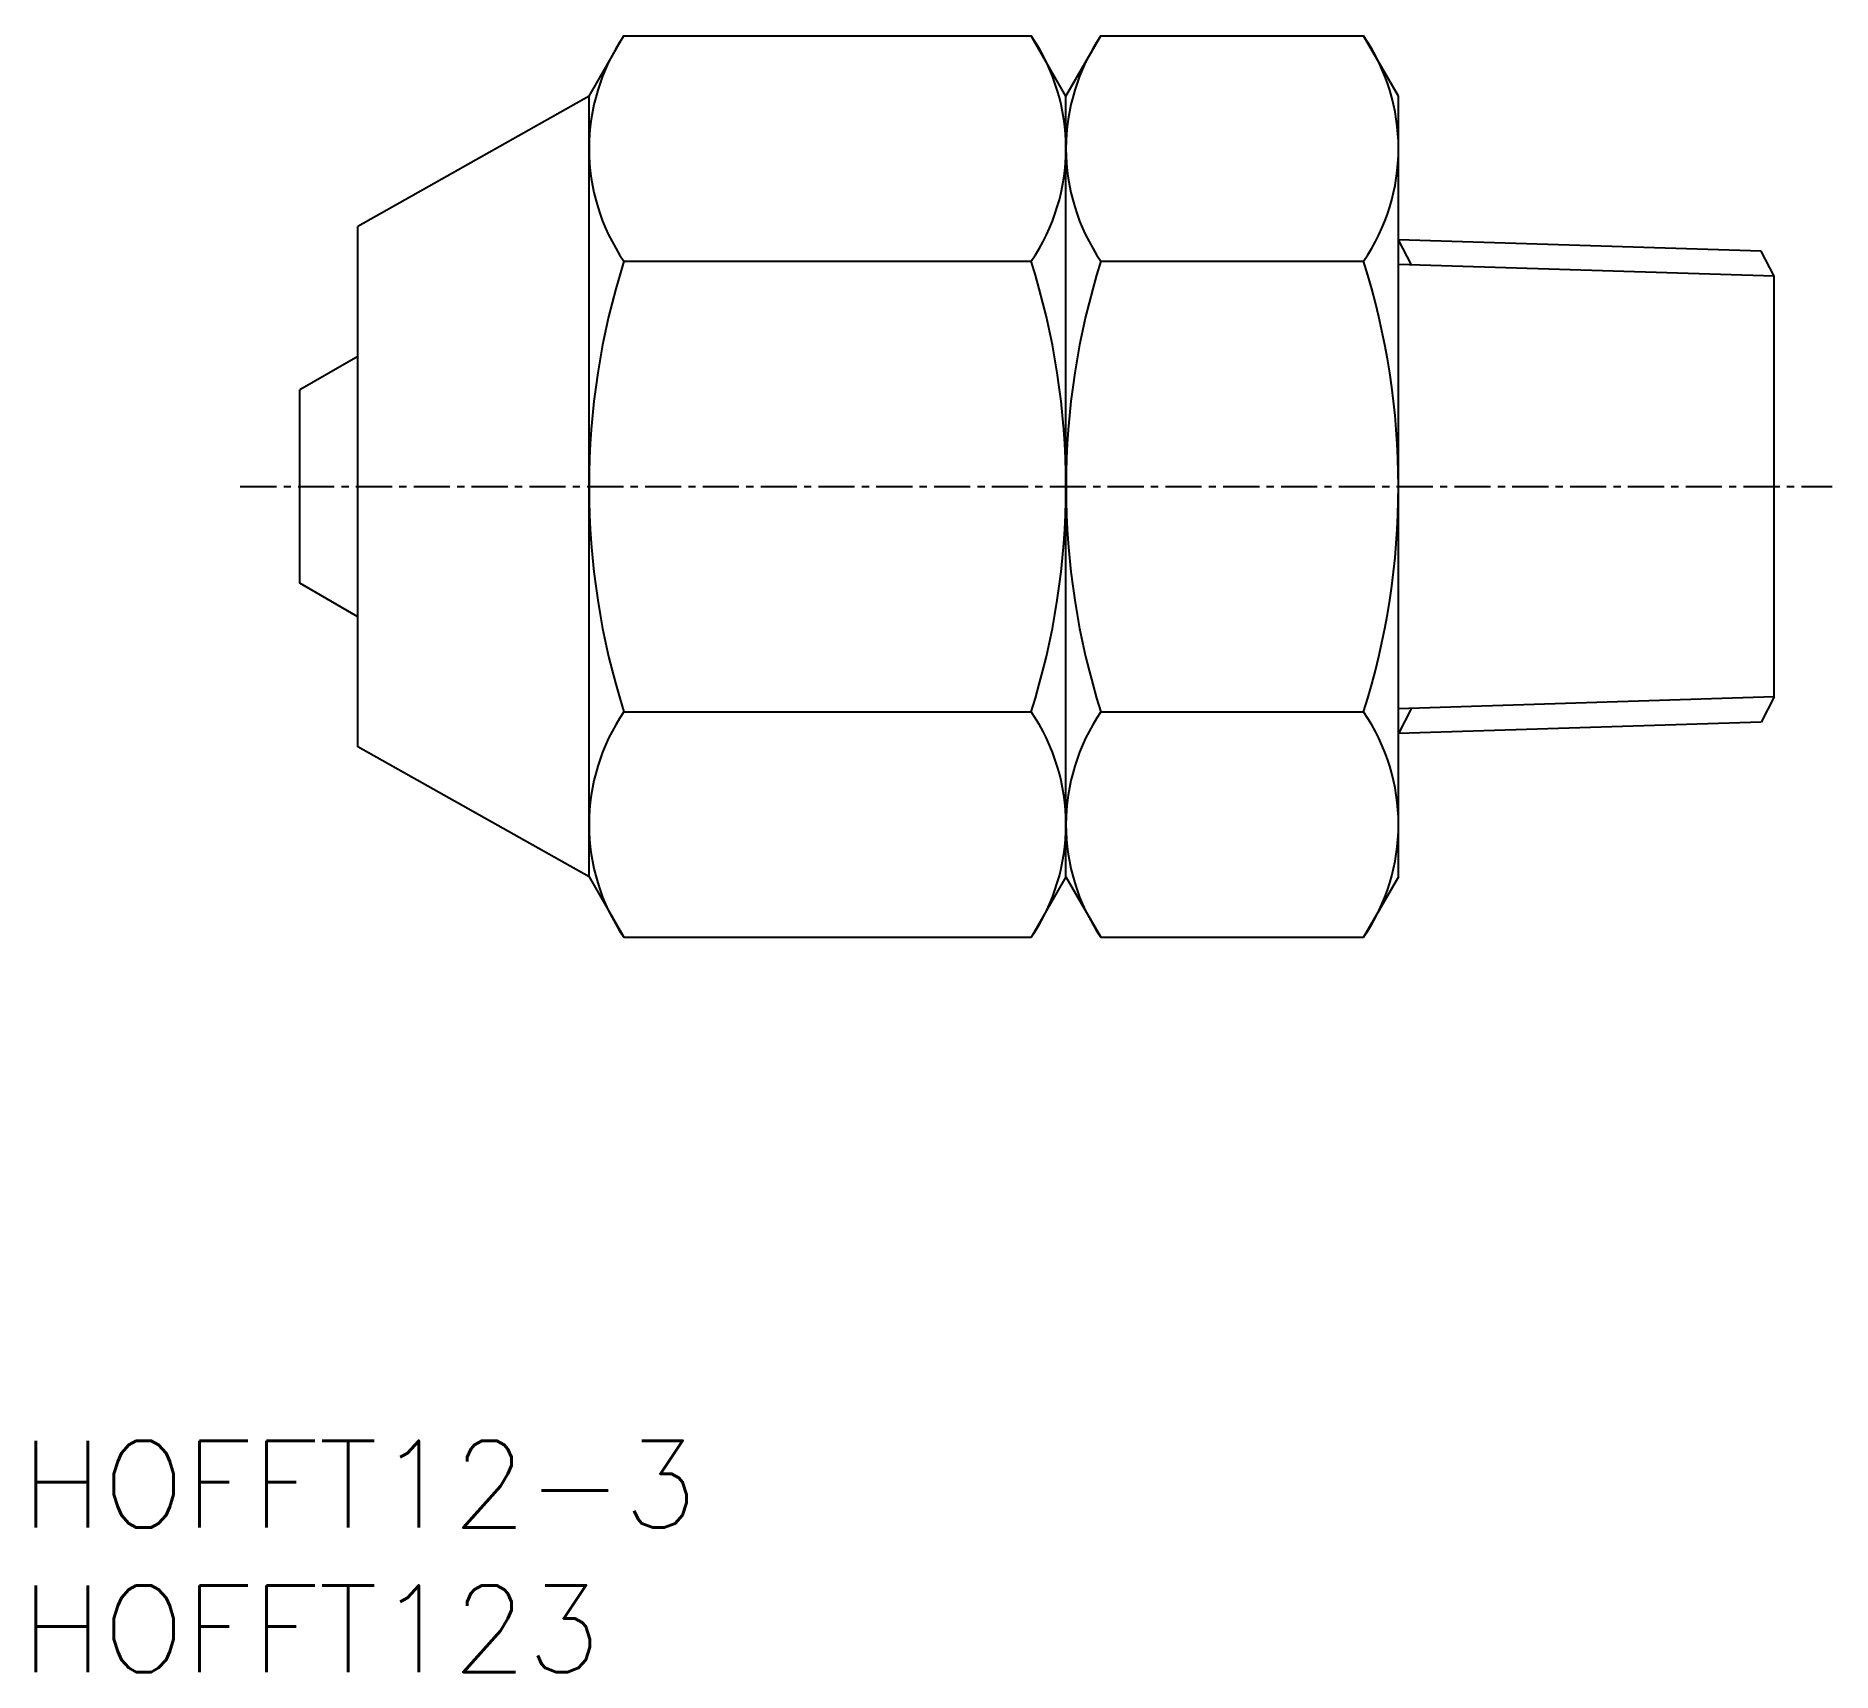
# Model space of a CAD drawing. Extents: x 114 to 176.1, y 64 to 120.6.
import ezdxf
from ezdxf.enums import TextEntityAlignment as Align

# ---------------------------------------------------------------- set-up
doc = ezdxf.new("R2010")
doc.units = 0
doc.linetypes.add('CENTER', pattern=[2, 1.25, -0.25, 0.25, -0.25])
doc.layers.get('0').update_dxf_attribs({"linetype": 'CONTINUOUS'})
doc.layers.add('CENTER', color=1, linetype='CENTER')
doc.styles.get("Standard").update_dxf_attribs({"font": 'txt.shx', "bigfont": 'extfont.shx'})

msp = doc.modelspace()

# ---------------------------------------------------------------- linework, layer by layer
at = {"color": 7, "linetype": 'CONTINUOUS'}
for p, q in [((133.083, 118.5), (134.289, 120.588)), ((134.289, 120.588), (148.378, 120.588)), ((149.583, 118.5), (148.378, 120.588)), ((149.583, 118.5), (150.789, 120.588)), ((150.789, 120.588), (159.878, 120.588)), ((161.083, 118.5), (159.878, 120.588)), ((133.083, 118.5), (125.083, 114)), ((133.083, 91.5), (133.083, 118.5)), ((149.583, 91.5), (149.583, 118.5)), ((149.583, 91.5), (149.583, 118.5)), ((149.583, 91.5), (149.583, 118.5)), ((161.083, 91.5), (161.083, 118.5)), ((161.083, 91.5), (161.083, 118.5)), ((125.083, 96), (125.083, 114)), ((173.63, 113.147), (161.083, 113.539)), ((174.083, 112.277), (173.63, 113.147)), ((134.289, 112.794), (148.378, 112.794)), ((150.789, 112.794), (159.878, 112.794)), ((174.083, 97.723), (174.083, 112.277)), ((125.083, 109.5), (123.083, 108.345)), ((123.083, 101.655), (123.083, 108.345)), ((125.083, 100.5), (123.083, 101.655)), ((174.083, 97.723), (173.63, 96.853)), ((134.289, 97.206), (148.378, 97.206)), ((150.789, 97.206), (159.878, 97.206)), ((173.63, 96.853), (161.083, 96.461)), ((133.083, 91.5), (125.083, 96)), ((133.083, 91.5), (134.289, 89.412)), ((149.583, 91.5), (148.378, 89.412)), ((149.583, 91.5), (150.789, 89.412)), ((161.083, 91.5), (159.878, 89.412)), ((134.289, 89.412), (148.378, 89.412)), ((150.789, 89.412), (159.878, 89.412))]:
    msp.add_line(p, q, dxfattribs=at)
at = {"color": 3, "linetype": 'CONTINUOUS'}
for p, q in [((161.536, 112.669), (161.083, 113.539)), ((174.083, 112.277), (161.083, 112.683)), ((174.083, 97.723), (161.083, 97.317)), ((161.536, 97.331), (161.083, 96.461))]:
    msp.add_line(p, q, dxfattribs=at)
at = {"color": 7, "linetype": 'CONTINUOUS'}
for centre, radius, start, end in [((139.984, 116.691), 6.901, 145.61574, 214.38426), ((142.683, 116.691), 6.901, 325.61574, 34.38426), ((156.484, 116.691), 6.901, 145.61574, 214.38426), ((154.183, 116.691), 6.901, 325.61574, 34.38426), ((158.878, 105), 25.794, 162.41204, 197.58796), ((123.789, 105), 25.794, 342.41204, 17.58796), ((175.378, 105), 25.794, 162.41204, 197.58796), ((135.289, 105), 25.794, 342.41204, 17.58796), ((139.984, 93.309), 6.901, 145.61574, 214.38426), ((142.683, 93.309), 6.901, 325.61574, 34.38426), ((156.484, 93.309), 6.901, 145.61574, 214.38426), ((154.183, 93.309), 6.901, 325.61574, 34.38426)]:
    msp.add_arc(centre, radius, start, end, dxfattribs=at)
at = {"layer": 'CENTER', "color": 1, "linetype": 'CENTER'}
msp.add_line((121.021, 105), (176.083, 105), dxfattribs=at)

# ---------------------------------------------------------------- texts
at = {"color": 7, "linetype": 'CONTINUOUS'}
for s, p in [('HOFFT12-3', (113.436, 70.495)), ('HOFFT123', (113.436, 65.495))]:
    msp.add_text(s, height=3, dxfattribs=at).set_placement(p, align=Align.MIDDLE_LEFT)

doc.saveas('drawing.dxf')
